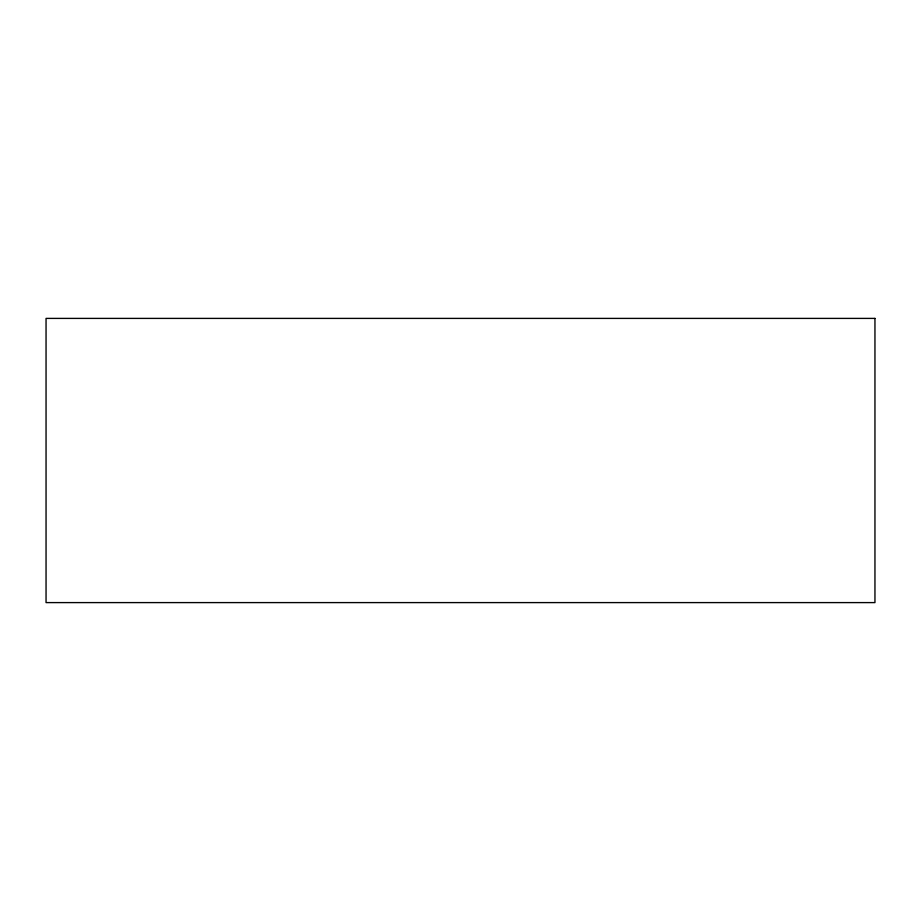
<?xml version="1.0" encoding="UTF-8"?>
<svg xmlns="http://www.w3.org/2000/svg" width="921" height="921" viewBox="0 0 921 921"><rect width="100%" height="100%" fill="white"/><g stroke="black" fill="none" stroke-linecap="round" stroke-linejoin="round"><path stroke-width="1.38" d="M874.95 318.401L46.05 318.401L46.05 602.599L874.95 602.599L874.95 318.401"/></g></svg>
